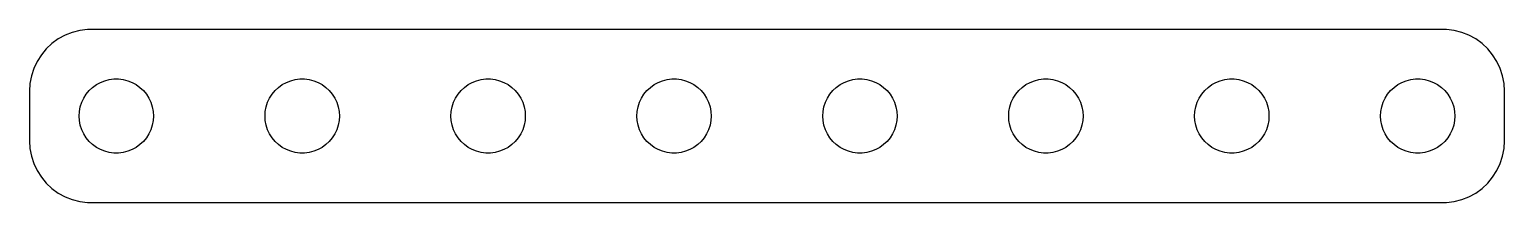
# Model space of a CAD drawing. Header units: metres. Extents: x -29.8 to 29.8, y 20.5 to 27.5.
import ezdxf

# ---------------------------------------------------------------- set-up
doc = ezdxf.new("R2010")
doc.units = ezdxf.units.M

msp = doc.modelspace()

# ---------------------------------------------------------------- linework, layer by layer
for p, q in [((-28.0225, 27.3776), (-28.3144, 27.2621)), ((-27.7184, 27.4557), (-28.0225, 27.3776)), ((-27.407, 27.4951), (-27.7184, 27.4557)), ((27.407, 27.4951), (-27.407, 27.4951)), ((27.7184, 27.4557), (27.407, 27.4951)), ((28.0225, 27.3776), (27.7184, 27.4557)), ((28.3144, 27.2621), (28.0225, 27.3776)), ((-28.8436, 26.9263), (-29.0724, 26.7114)), ((-28.5896, 27.1108), (-28.8436, 26.9263)), ((-28.3144, 27.2621), (-28.5896, 27.1108)), ((28.5896, 27.1108), (28.3144, 27.2621)), ((28.8436, 26.9263), (28.5896, 27.1108)), ((29.0724, 26.7114), (28.8436, 26.9263)), ((-29.4408, 26.2044), (-29.5744, 25.9203)), ((-29.2725, 26.4695), (-29.4408, 26.2044)), ((-29.0724, 26.7114), (-29.2725, 26.4695)), ((29.2725, 26.4695), (29.0724, 26.7114)), ((29.4408, 26.2044), (29.2725, 26.4695)), ((29.5744, 25.9203), (29.4408, 26.2044)), ((-29.6714, 25.6217), (-29.7303, 25.3133)), ((-29.5744, 25.9203), (-29.6714, 25.6217)), ((29.6714, 25.6217), (29.5744, 25.9203)), ((29.7303, 25.3133), (29.6714, 25.6217)), ((-29.7303, 25.3133), (-29.75, 25)), ((-29.75, 25), (-29.75, 23)), ((-27.4635, 24.8817), (-27.3434, 25.0268)), ((-27.3434, 25.0268), (-27.2061, 25.1558)), ((-27.2061, 25.1558), (-27.0537, 25.2665)), ((-27.0537, 25.2665), (-26.8887, 25.3572)), ((-26.8887, 25.3572), (-26.7135, 25.4266)), ((-26.7135, 25.4266), (-26.5311, 25.4734)), ((-26.5311, 25.4734), (-26.3442, 25.497)), ((-26.3442, 25.497), (-26.1558, 25.497)), ((-26.1558, 25.497), (-25.9689, 25.4734)), ((-25.9689, 25.4734), (-25.7865, 25.4266)), ((-25.7865, 25.4266), (-25.6113, 25.3572)), ((-25.6113, 25.3572), (-25.4463, 25.2665)), ((-25.4463, 25.2665), (-25.2939, 25.1558)), ((-25.2939, 25.1558), (-25.1565, 25.0268)), ((-25.1565, 25.0268), (-25.0365, 24.8817)), ((-19.9635, 24.8817), (-19.8434, 25.0268)), ((-19.8434, 25.0268), (-19.7061, 25.1558)), ((-19.7061, 25.1558), (-19.5537, 25.2665)), ((-19.5537, 25.2665), (-19.3887, 25.3572)), ((-19.3887, 25.3572), (-19.2135, 25.4266)), ((-19.2135, 25.4266), (-19.0311, 25.4734)), ((-19.0311, 25.4734), (-18.8442, 25.497)), ((-18.8442, 25.497), (-18.6558, 25.497)), ((-18.6558, 25.497), (-18.4689, 25.4734)), ((-18.4689, 25.4734), (-18.2865, 25.4266)), ((-18.2865, 25.4266), (-18.1113, 25.3572)), ((-18.1113, 25.3572), (-17.9463, 25.2665)), ((-17.9463, 25.2665), (-17.7939, 25.1558)), ((-17.7939, 25.1558), (-17.6565, 25.0268)), ((-17.6565, 25.0268), (-17.5365, 24.8817)), ((-12.4635, 24.8817), (-12.3434, 25.0268)), ((-12.3434, 25.0268), (-12.2061, 25.1558)), ((-12.2061, 25.1558), (-12.0537, 25.2665)), ((-12.0537, 25.2665), (-11.8887, 25.3572)), ((-11.8887, 25.3572), (-11.7135, 25.4266)), ((-11.7135, 25.4266), (-11.5311, 25.4734)), ((-11.5311, 25.4734), (-11.3442, 25.497)), ((-11.3442, 25.497), (-11.1558, 25.497)), ((-11.1558, 25.497), (-10.9689, 25.4734)), ((-10.9689, 25.4734), (-10.7865, 25.4266)), ((-10.7865, 25.4266), (-10.6113, 25.3572)), ((-10.6113, 25.3572), (-10.4463, 25.2665)), ((-10.4463, 25.2665), (-10.2939, 25.1558)), ((-10.2939, 25.1558), (-10.1565, 25.0268)), ((-10.1565, 25.0268), (-10.0365, 24.8817)), ((-4.96352, 24.8817), (-4.84344, 25.0268)), ((-4.84344, 25.0268), (-4.70613, 25.1558)), ((-4.70613, 25.1558), (-4.55373, 25.2665)), ((-4.55373, 25.2665), (-4.38866, 25.3572)), ((-4.38866, 25.3572), (-4.21352, 25.4266)), ((-4.21352, 25.4266), (-4.03107, 25.4734)), ((-4.03107, 25.4734), (-3.84418, 25.497)), ((-3.84418, 25.497), (-3.65581, 25.497)), ((-3.65581, 25.497), (-3.46892, 25.4734)), ((-3.46892, 25.4734), (-3.28647, 25.4266)), ((-3.28647, 25.4266), (-3.11133, 25.3572)), ((-3.11133, 25.3572), (-2.94626, 25.2665)), ((-2.94626, 25.2665), (-2.79385, 25.1558)), ((-2.79385, 25.1558), (-2.65654, 25.0268)), ((-2.65654, 25.0268), (-2.53647, 24.8817)), ((2.53647, 24.8817), (2.65654, 25.0268)), ((2.65654, 25.0268), (2.79385, 25.1558)), ((2.79385, 25.1558), (2.94626, 25.2665)), ((2.94626, 25.2665), (3.11133, 25.3572)), ((3.11133, 25.3572), (3.28647, 25.4266)), ((3.28647, 25.4266), (3.46892, 25.4734)), ((3.46892, 25.4734), (3.65581, 25.497)), ((3.65581, 25.497), (3.84418, 25.497)), ((3.84418, 25.497), (4.03107, 25.4734)), ((4.03107, 25.4734), (4.21352, 25.4266)), ((4.21352, 25.4266), (4.38866, 25.3572)), ((4.38866, 25.3572), (4.55373, 25.2665)), ((4.55373, 25.2665), (4.70613, 25.1558)), ((4.70613, 25.1558), (4.84344, 25.0268)), ((4.84344, 25.0268), (4.96352, 24.8817)), ((10.0365, 24.8817), (10.1565, 25.0268)), ((10.1565, 25.0268), (10.2939, 25.1558)), ((10.2939, 25.1558), (10.4463, 25.2665)), ((10.4463, 25.2665), (10.6113, 25.3572)), ((10.6113, 25.3572), (10.7865, 25.4266)), ((10.7865, 25.4266), (10.9689, 25.4734)), ((10.9689, 25.4734), (11.1558, 25.497)), ((11.1558, 25.497), (11.3442, 25.497)), ((11.3442, 25.497), (11.5311, 25.4734)), ((11.5311, 25.4734), (11.7135, 25.4266)), ((11.7135, 25.4266), (11.8887, 25.3572)), ((11.8887, 25.3572), (12.0537, 25.2665)), ((12.0537, 25.2665), (12.2061, 25.1558)), ((12.2061, 25.1558), (12.3434, 25.0268)), ((12.3434, 25.0268), (12.4635, 24.8817)), ((17.5365, 24.8817), (17.6565, 25.0268)), ((17.6565, 25.0268), (17.7939, 25.1558)), ((17.7939, 25.1558), (17.9463, 25.2665)), ((17.9463, 25.2665), (18.1113, 25.3572)), ((18.1113, 25.3572), (18.2865, 25.4266)), ((18.2865, 25.4266), (18.4689, 25.4734)), ((18.4689, 25.4734), (18.6558, 25.497)), ((18.6558, 25.497), (18.8442, 25.497)), ((18.8442, 25.497), (19.0311, 25.4734)), ((19.0311, 25.4734), (19.2135, 25.4266)), ((19.2135, 25.4266), (19.3887, 25.3572)), ((19.3887, 25.3572), (19.5537, 25.2665)), ((19.5537, 25.2665), (19.7061, 25.1558)), ((19.7061, 25.1558), (19.8434, 25.0268)), ((19.8434, 25.0268), (19.9635, 24.8817)), ((25.0365, 24.8817), (25.1565, 25.0268)), ((25.1565, 25.0268), (25.2939, 25.1558)), ((25.2939, 25.1558), (25.4463, 25.2665)), ((25.4463, 25.2665), (25.6113, 25.3572)), ((25.6113, 25.3572), (25.7865, 25.4266)), ((25.7865, 25.4266), (25.9689, 25.4734)), ((25.9689, 25.4734), (26.1558, 25.497)), ((26.1558, 25.497), (26.3442, 25.497)), ((26.3442, 25.497), (26.5311, 25.4734)), ((26.5311, 25.4734), (26.7135, 25.4266)), ((26.7135, 25.4266), (26.8887, 25.3572)), ((26.8887, 25.3572), (27.0537, 25.2665)), ((27.0537, 25.2665), (27.2061, 25.1558)), ((27.2061, 25.1558), (27.3434, 25.0268)), ((27.3434, 25.0268), (27.4635, 24.8817)), ((29.75, 25), (29.7303, 25.3133)), ((29.75, 23), (29.75, 25)), ((-27.7029, 24.373), (-27.6447, 24.5522)), ((-27.6447, 24.5522), (-27.5645, 24.7226)), ((-27.5645, 24.7226), (-27.4635, 24.8817)), ((-25.0365, 24.8817), (-24.9355, 24.7226)), ((-24.9355, 24.7226), (-24.8553, 24.5522)), ((-24.8553, 24.5522), (-24.7971, 24.373)), ((-20.2029, 24.373), (-20.1447, 24.5522)), ((-20.1447, 24.5522), (-20.0645, 24.7226)), ((-20.0645, 24.7226), (-19.9635, 24.8817)), ((-17.5365, 24.8817), (-17.4355, 24.7226)), ((-17.4355, 24.7226), (-17.3553, 24.5522)), ((-17.3553, 24.5522), (-17.2971, 24.373)), ((-12.7029, 24.373), (-12.6447, 24.5522)), ((-12.6447, 24.5522), (-12.5645, 24.7226)), ((-12.5645, 24.7226), (-12.4635, 24.8817)), ((-10.0365, 24.8817), (-9.93553, 24.7226)), ((-9.93553, 24.7226), (-9.85533, 24.5522)), ((-9.85533, 24.5522), (-9.79712, 24.373)), ((-5.20287, 24.373), (-5.14465, 24.5522)), ((-5.14465, 24.5522), (-5.06445, 24.7226)), ((-5.06445, 24.7226), (-4.96352, 24.8817)), ((-2.53647, 24.8817), (-2.43553, 24.7226)), ((-2.43553, 24.7226), (-2.35533, 24.5522)), ((-2.35533, 24.5522), (-2.29712, 24.373)), ((2.29712, 24.373), (2.35533, 24.5522)), ((2.35533, 24.5522), (2.43553, 24.7226)), ((2.43553, 24.7226), (2.53647, 24.8817)), ((4.96352, 24.8817), (5.06445, 24.7226)), ((5.06445, 24.7226), (5.14465, 24.5522)), ((5.14465, 24.5522), (5.20287, 24.373)), ((9.79712, 24.373), (9.85533, 24.5522)), ((9.85533, 24.5522), (9.93553, 24.7226)), ((9.93553, 24.7226), (10.0365, 24.8817)), ((12.4635, 24.8817), (12.5645, 24.7226)), ((12.5645, 24.7226), (12.6447, 24.5522)), ((12.6447, 24.5522), (12.7029, 24.373)), ((17.2971, 24.373), (17.3553, 24.5522)), ((17.3553, 24.5522), (17.4355, 24.7226)), ((17.4355, 24.7226), (17.5365, 24.8817)), ((19.9635, 24.8817), (20.0645, 24.7226)), ((20.0645, 24.7226), (20.1447, 24.5522)), ((20.1447, 24.5522), (20.2029, 24.373)), ((24.7971, 24.373), (24.8553, 24.5522)), ((24.8553, 24.5522), (24.9355, 24.7226)), ((24.9355, 24.7226), (25.0365, 24.8817)), ((27.4635, 24.8817), (27.5645, 24.7226)), ((27.5645, 24.7226), (27.6447, 24.5522)), ((27.6447, 24.5522), (27.7029, 24.373)), ((-27.75, 24), (-27.7382, 24.188)), ((-27.7382, 23.812), (-27.75, 24)), ((-27.7382, 24.188), (-27.7029, 24.373)), ((-27.7029, 23.627), (-27.7382, 23.812)), ((-24.7971, 24.373), (-24.7618, 24.188)), ((-24.7618, 23.812), (-24.7971, 23.627)), ((-24.7618, 24.188), (-24.75, 24)), ((-24.75, 24), (-24.7618, 23.812)), ((-20.25, 24), (-20.2382, 24.188)), ((-20.2382, 23.812), (-20.25, 24)), ((-20.2382, 24.188), (-20.2029, 24.373)), ((-20.2029, 23.627), (-20.2382, 23.812)), ((-17.2971, 24.373), (-17.2618, 24.188)), ((-17.2618, 23.812), (-17.2971, 23.627)), ((-17.2618, 24.188), (-17.25, 24)), ((-17.25, 24), (-17.2618, 23.812)), ((-12.75, 24), (-12.7382, 24.188)), ((-12.7382, 23.812), (-12.75, 24)), ((-12.7382, 24.188), (-12.7029, 24.373)), ((-12.7029, 23.627), (-12.7382, 23.812)), ((-9.79712, 24.373), (-9.76183, 24.188)), ((-9.76183, 23.812), (-9.79712, 23.627)), ((-9.76183, 24.188), (-9.75, 24)), ((-9.75, 24), (-9.76183, 23.812)), ((-5.25, 24), (-5.23816, 24.188)), ((-5.23816, 23.812), (-5.25, 24)), ((-5.23816, 24.188), (-5.20287, 24.373)), ((-5.20287, 23.627), (-5.23816, 23.812)), ((-2.29712, 24.373), (-2.26183, 24.188)), ((-2.26183, 23.812), (-2.29712, 23.627)), ((-2.26183, 24.188), (-2.25, 24)), ((-2.25, 24), (-2.26183, 23.812)), ((2.25, 24), (2.26183, 24.188)), ((2.26183, 23.812), (2.25, 24)), ((2.26183, 24.188), (2.29712, 24.373)), ((2.29712, 23.627), (2.26183, 23.812)), ((5.20287, 24.373), (5.23816, 24.188)), ((5.23816, 23.812), (5.20287, 23.627)), ((5.23816, 24.188), (5.25, 24)), ((5.25, 24), (5.23816, 23.812)), ((9.75, 24), (9.76183, 24.188)), ((9.76183, 23.812), (9.75, 24)), ((9.76183, 24.188), (9.79712, 24.373)), ((9.79712, 23.627), (9.76183, 23.812)), ((12.7029, 24.373), (12.7382, 24.188)), ((12.7382, 23.812), (12.7029, 23.627)), ((12.7382, 24.188), (12.75, 24)), ((12.75, 24), (12.7382, 23.812)), ((17.25, 24), (17.2618, 24.188)), ((17.2618, 23.812), (17.25, 24)), ((17.2618, 24.188), (17.2971, 24.373)), ((17.2971, 23.627), (17.2618, 23.812)), ((20.2029, 24.373), (20.2382, 24.188)), ((20.2382, 23.812), (20.2029, 23.627)), ((20.2382, 24.188), (20.25, 24)), ((20.25, 24), (20.2382, 23.812)), ((24.75, 24), (24.7618, 24.188)), ((24.7618, 23.812), (24.75, 24)), ((24.7618, 24.188), (24.7971, 24.373)), ((24.7971, 23.627), (24.7618, 23.812)), ((27.7029, 24.373), (27.7382, 24.188)), ((27.7382, 23.812), (27.7029, 23.627)), ((27.7382, 24.188), (27.75, 24)), ((27.75, 24), (27.7382, 23.812)), ((-27.6447, 23.4478), (-27.7029, 23.627)), ((-27.5645, 23.2774), (-27.6447, 23.4478)), ((-27.4635, 23.1183), (-27.5645, 23.2774)), ((-24.9355, 23.2774), (-25.0365, 23.1183)), ((-24.8553, 23.4478), (-24.9355, 23.2774)), ((-24.7971, 23.627), (-24.8553, 23.4478)), ((-20.1447, 23.4478), (-20.2029, 23.627)), ((-20.0645, 23.2774), (-20.1447, 23.4478)), ((-19.9635, 23.1183), (-20.0645, 23.2774)), ((-17.4355, 23.2774), (-17.5365, 23.1183)), ((-17.3553, 23.4478), (-17.4355, 23.2774)), ((-17.2971, 23.627), (-17.3553, 23.4478)), ((-12.6447, 23.4478), (-12.7029, 23.627)), ((-12.5645, 23.2774), (-12.6447, 23.4478)), ((-12.4635, 23.1183), (-12.5645, 23.2774)), ((-9.93553, 23.2774), (-10.0365, 23.1183)), ((-9.85533, 23.4478), (-9.93553, 23.2774)), ((-9.79712, 23.627), (-9.85533, 23.4478)), ((-5.14465, 23.4478), (-5.20287, 23.627)), ((-5.06445, 23.2774), (-5.14465, 23.4478)), ((-4.96352, 23.1183), (-5.06445, 23.2774)), ((-2.43553, 23.2774), (-2.53647, 23.1183)), ((-2.35533, 23.4478), (-2.43553, 23.2774)), ((-2.29712, 23.627), (-2.35533, 23.4478)), ((2.35533, 23.4478), (2.29712, 23.627)), ((2.43553, 23.2774), (2.35533, 23.4478)), ((2.53647, 23.1183), (2.43553, 23.2774)), ((5.06445, 23.2774), (4.96352, 23.1183)), ((5.14465, 23.4478), (5.06445, 23.2774)), ((5.20287, 23.627), (5.14465, 23.4478)), ((9.85533, 23.4478), (9.79712, 23.627)), ((9.93553, 23.2774), (9.85533, 23.4478)), ((10.0365, 23.1183), (9.93553, 23.2774)), ((12.5645, 23.2774), (12.4635, 23.1183)), ((12.6447, 23.4478), (12.5645, 23.2774)), ((12.7029, 23.627), (12.6447, 23.4478)), ((17.3553, 23.4478), (17.2971, 23.627)), ((17.4355, 23.2774), (17.3553, 23.4478)), ((17.5365, 23.1183), (17.4355, 23.2774)), ((20.0645, 23.2774), (19.9635, 23.1183)), ((20.1447, 23.4478), (20.0645, 23.2774)), ((20.2029, 23.627), (20.1447, 23.4478)), ((24.8553, 23.4478), (24.7971, 23.627)), ((24.9355, 23.2774), (24.8553, 23.4478)), ((25.0365, 23.1183), (24.9355, 23.2774)), ((27.5645, 23.2774), (27.4635, 23.1183)), ((27.6447, 23.4478), (27.5645, 23.2774)), ((27.7029, 23.627), (27.6447, 23.4478)), ((-29.75, 23), (-29.7303, 22.6867)), ((-29.7303, 22.6867), (-29.6714, 22.3783)), ((-27.3434, 22.9732), (-27.4635, 23.1183)), ((-27.2061, 22.8442), (-27.3434, 22.9732)), ((-27.0537, 22.7335), (-27.2061, 22.8442)), ((-26.8887, 22.6428), (-27.0537, 22.7335)), ((-26.7135, 22.5734), (-26.8887, 22.6428)), ((-25.6113, 22.6428), (-25.7865, 22.5734)), ((-25.4463, 22.7335), (-25.6113, 22.6428)), ((-25.2939, 22.8442), (-25.4463, 22.7335)), ((-25.1565, 22.9732), (-25.2939, 22.8442)), ((-25.0365, 23.1183), (-25.1565, 22.9732)), ((-19.8434, 22.9732), (-19.9635, 23.1183)), ((-19.7061, 22.8442), (-19.8434, 22.9732)), ((-19.5537, 22.7335), (-19.7061, 22.8442)), ((-19.3887, 22.6428), (-19.5537, 22.7335)), ((-19.2135, 22.5734), (-19.3887, 22.6428)), ((-18.1113, 22.6428), (-18.2865, 22.5734)), ((-17.9463, 22.7335), (-18.1113, 22.6428)), ((-17.7939, 22.8442), (-17.9463, 22.7335)), ((-17.6565, 22.9732), (-17.7939, 22.8442)), ((-17.5365, 23.1183), (-17.6565, 22.9732)), ((-12.3434, 22.9732), (-12.4635, 23.1183)), ((-12.2061, 22.8442), (-12.3434, 22.9732)), ((-12.0537, 22.7335), (-12.2061, 22.8442)), ((-11.8887, 22.6428), (-12.0537, 22.7335)), ((-11.7135, 22.5734), (-11.8887, 22.6428)), ((-10.6113, 22.6428), (-10.7865, 22.5734)), ((-10.4463, 22.7335), (-10.6113, 22.6428)), ((-10.2939, 22.8442), (-10.4463, 22.7335)), ((-10.1565, 22.9732), (-10.2939, 22.8442)), ((-10.0365, 23.1183), (-10.1565, 22.9732)), ((-4.84344, 22.9732), (-4.96352, 23.1183)), ((-4.70613, 22.8442), (-4.84344, 22.9732)), ((-4.55373, 22.7335), (-4.70613, 22.8442)), ((-4.38866, 22.6428), (-4.55373, 22.7335)), ((-4.21352, 22.5734), (-4.38866, 22.6428)), ((-3.11133, 22.6428), (-3.28647, 22.5734)), ((-2.94626, 22.7335), (-3.11133, 22.6428)), ((-2.79385, 22.8442), (-2.94626, 22.7335)), ((-2.65654, 22.9732), (-2.79385, 22.8442)), ((-2.53647, 23.1183), (-2.65654, 22.9732)), ((2.65654, 22.9732), (2.53647, 23.1183)), ((2.79385, 22.8442), (2.65654, 22.9732)), ((2.94626, 22.7335), (2.79385, 22.8442)), ((3.11133, 22.6428), (2.94626, 22.7335)), ((3.28647, 22.5734), (3.11133, 22.6428)), ((4.38866, 22.6428), (4.21352, 22.5734)), ((4.55373, 22.7335), (4.38866, 22.6428)), ((4.70613, 22.8442), (4.55373, 22.7335)), ((4.84344, 22.9732), (4.70613, 22.8442)), ((4.96352, 23.1183), (4.84344, 22.9732)), ((10.1565, 22.9732), (10.0365, 23.1183)), ((10.2939, 22.8442), (10.1565, 22.9732)), ((10.4463, 22.7335), (10.2939, 22.8442)), ((10.6113, 22.6428), (10.4463, 22.7335)), ((10.7865, 22.5734), (10.6113, 22.6428)), ((11.8887, 22.6428), (11.7135, 22.5734)), ((12.0537, 22.7335), (11.8887, 22.6428)), ((12.2061, 22.8442), (12.0537, 22.7335)), ((12.3434, 22.9732), (12.2061, 22.8442)), ((12.4635, 23.1183), (12.3434, 22.9732)), ((17.6565, 22.9732), (17.5365, 23.1183)), ((17.7939, 22.8442), (17.6565, 22.9732)), ((17.9463, 22.7335), (17.7939, 22.8442)), ((18.1113, 22.6428), (17.9463, 22.7335)), ((18.2865, 22.5734), (18.1113, 22.6428)), ((19.3887, 22.6428), (19.2135, 22.5734)), ((19.5537, 22.7335), (19.3887, 22.6428)), ((19.7061, 22.8442), (19.5537, 22.7335)), ((19.8434, 22.9732), (19.7061, 22.8442)), ((19.9635, 23.1183), (19.8434, 22.9732)), ((25.1565, 22.9732), (25.0365, 23.1183)), ((25.2939, 22.8442), (25.1565, 22.9732)), ((25.4463, 22.7335), (25.2939, 22.8442)), ((25.6113, 22.6428), (25.4463, 22.7335)), ((25.7865, 22.5734), (25.6113, 22.6428)), ((26.8887, 22.6428), (26.7135, 22.5734)), ((27.0537, 22.7335), (26.8887, 22.6428)), ((27.2061, 22.8442), (27.0537, 22.7335)), ((27.3434, 22.9732), (27.2061, 22.8442)), ((27.4635, 23.1183), (27.3434, 22.9732)), ((29.6714, 22.3783), (29.7303, 22.6867)), ((29.7303, 22.6867), (29.75, 23)), ((-29.6714, 22.3783), (-29.5744, 22.0797)), ((-29.5744, 22.0797), (-29.4408, 21.7956)), ((-26.5311, 22.5266), (-26.7135, 22.5734)), ((-26.3442, 22.503), (-26.5311, 22.5266)), ((-26.1558, 22.503), (-26.3442, 22.503)), ((-25.9689, 22.5266), (-26.1558, 22.503)), ((-25.7865, 22.5734), (-25.9689, 22.5266)), ((-19.0311, 22.5266), (-19.2135, 22.5734)), ((-18.8442, 22.503), (-19.0311, 22.5266)), ((-18.6558, 22.503), (-18.8442, 22.503)), ((-18.4689, 22.5266), (-18.6558, 22.503)), ((-18.2865, 22.5734), (-18.4689, 22.5266)), ((-11.5311, 22.5266), (-11.7135, 22.5734)), ((-11.3442, 22.503), (-11.5311, 22.5266)), ((-11.1558, 22.503), (-11.3442, 22.503)), ((-10.9689, 22.5266), (-11.1558, 22.503)), ((-10.7865, 22.5734), (-10.9689, 22.5266)), ((-4.03107, 22.5266), (-4.21352, 22.5734)), ((-3.84418, 22.503), (-4.03107, 22.5266)), ((-3.65581, 22.503), (-3.84418, 22.503)), ((-3.46892, 22.5266), (-3.65581, 22.503)), ((-3.28647, 22.5734), (-3.46892, 22.5266)), ((3.46892, 22.5266), (3.28647, 22.5734)), ((3.65581, 22.503), (3.46892, 22.5266)), ((3.84418, 22.503), (3.65581, 22.503)), ((4.03107, 22.5266), (3.84418, 22.503)), ((4.21352, 22.5734), (4.03107, 22.5266)), ((10.9689, 22.5266), (10.7865, 22.5734)), ((11.1558, 22.503), (10.9689, 22.5266)), ((11.3442, 22.503), (11.1558, 22.503)), ((11.5311, 22.5266), (11.3442, 22.503)), ((11.7135, 22.5734), (11.5311, 22.5266)), ((18.4689, 22.5266), (18.2865, 22.5734)), ((18.6558, 22.503), (18.4689, 22.5266)), ((18.8442, 22.503), (18.6558, 22.503)), ((19.0311, 22.5266), (18.8442, 22.503)), ((19.2135, 22.5734), (19.0311, 22.5266)), ((25.9689, 22.5266), (25.7865, 22.5734)), ((26.1558, 22.503), (25.9689, 22.5266)), ((26.3442, 22.503), (26.1558, 22.503)), ((26.5311, 22.5266), (26.3442, 22.503)), ((26.7135, 22.5734), (26.5311, 22.5266)), ((29.4408, 21.7956), (29.5744, 22.0797)), ((29.5744, 22.0797), (29.6714, 22.3783)), ((-29.4408, 21.7956), (-29.2725, 21.5305)), ((-29.2725, 21.5305), (-29.0724, 21.2886)), ((29.0724, 21.2886), (29.2725, 21.5305)), ((29.2725, 21.5305), (29.4408, 21.7956)), ((-29.0724, 21.2886), (-28.8436, 21.0737)), ((-28.8436, 21.0737), (-28.5896, 20.8892)), ((-28.5896, 20.8892), (-28.3144, 20.7379)), ((28.3144, 20.7379), (28.5896, 20.8892)), ((28.5896, 20.8892), (28.8436, 21.0737)), ((28.8436, 21.0737), (29.0724, 21.2886)), ((-28.3144, 20.7379), (-28.0225, 20.6224)), ((-28.0225, 20.6224), (-27.7184, 20.5443)), ((-27.7184, 20.5443), (-27.407, 20.5049)), ((-27.407, 20.5049), (27.407, 20.5049)), ((27.407, 20.5049), (27.7184, 20.5443)), ((27.7184, 20.5443), (28.0225, 20.6224)), ((28.0225, 20.6224), (28.3144, 20.7379))]:
    msp.add_line(p, q)

doc.saveas('drawing.dxf')
